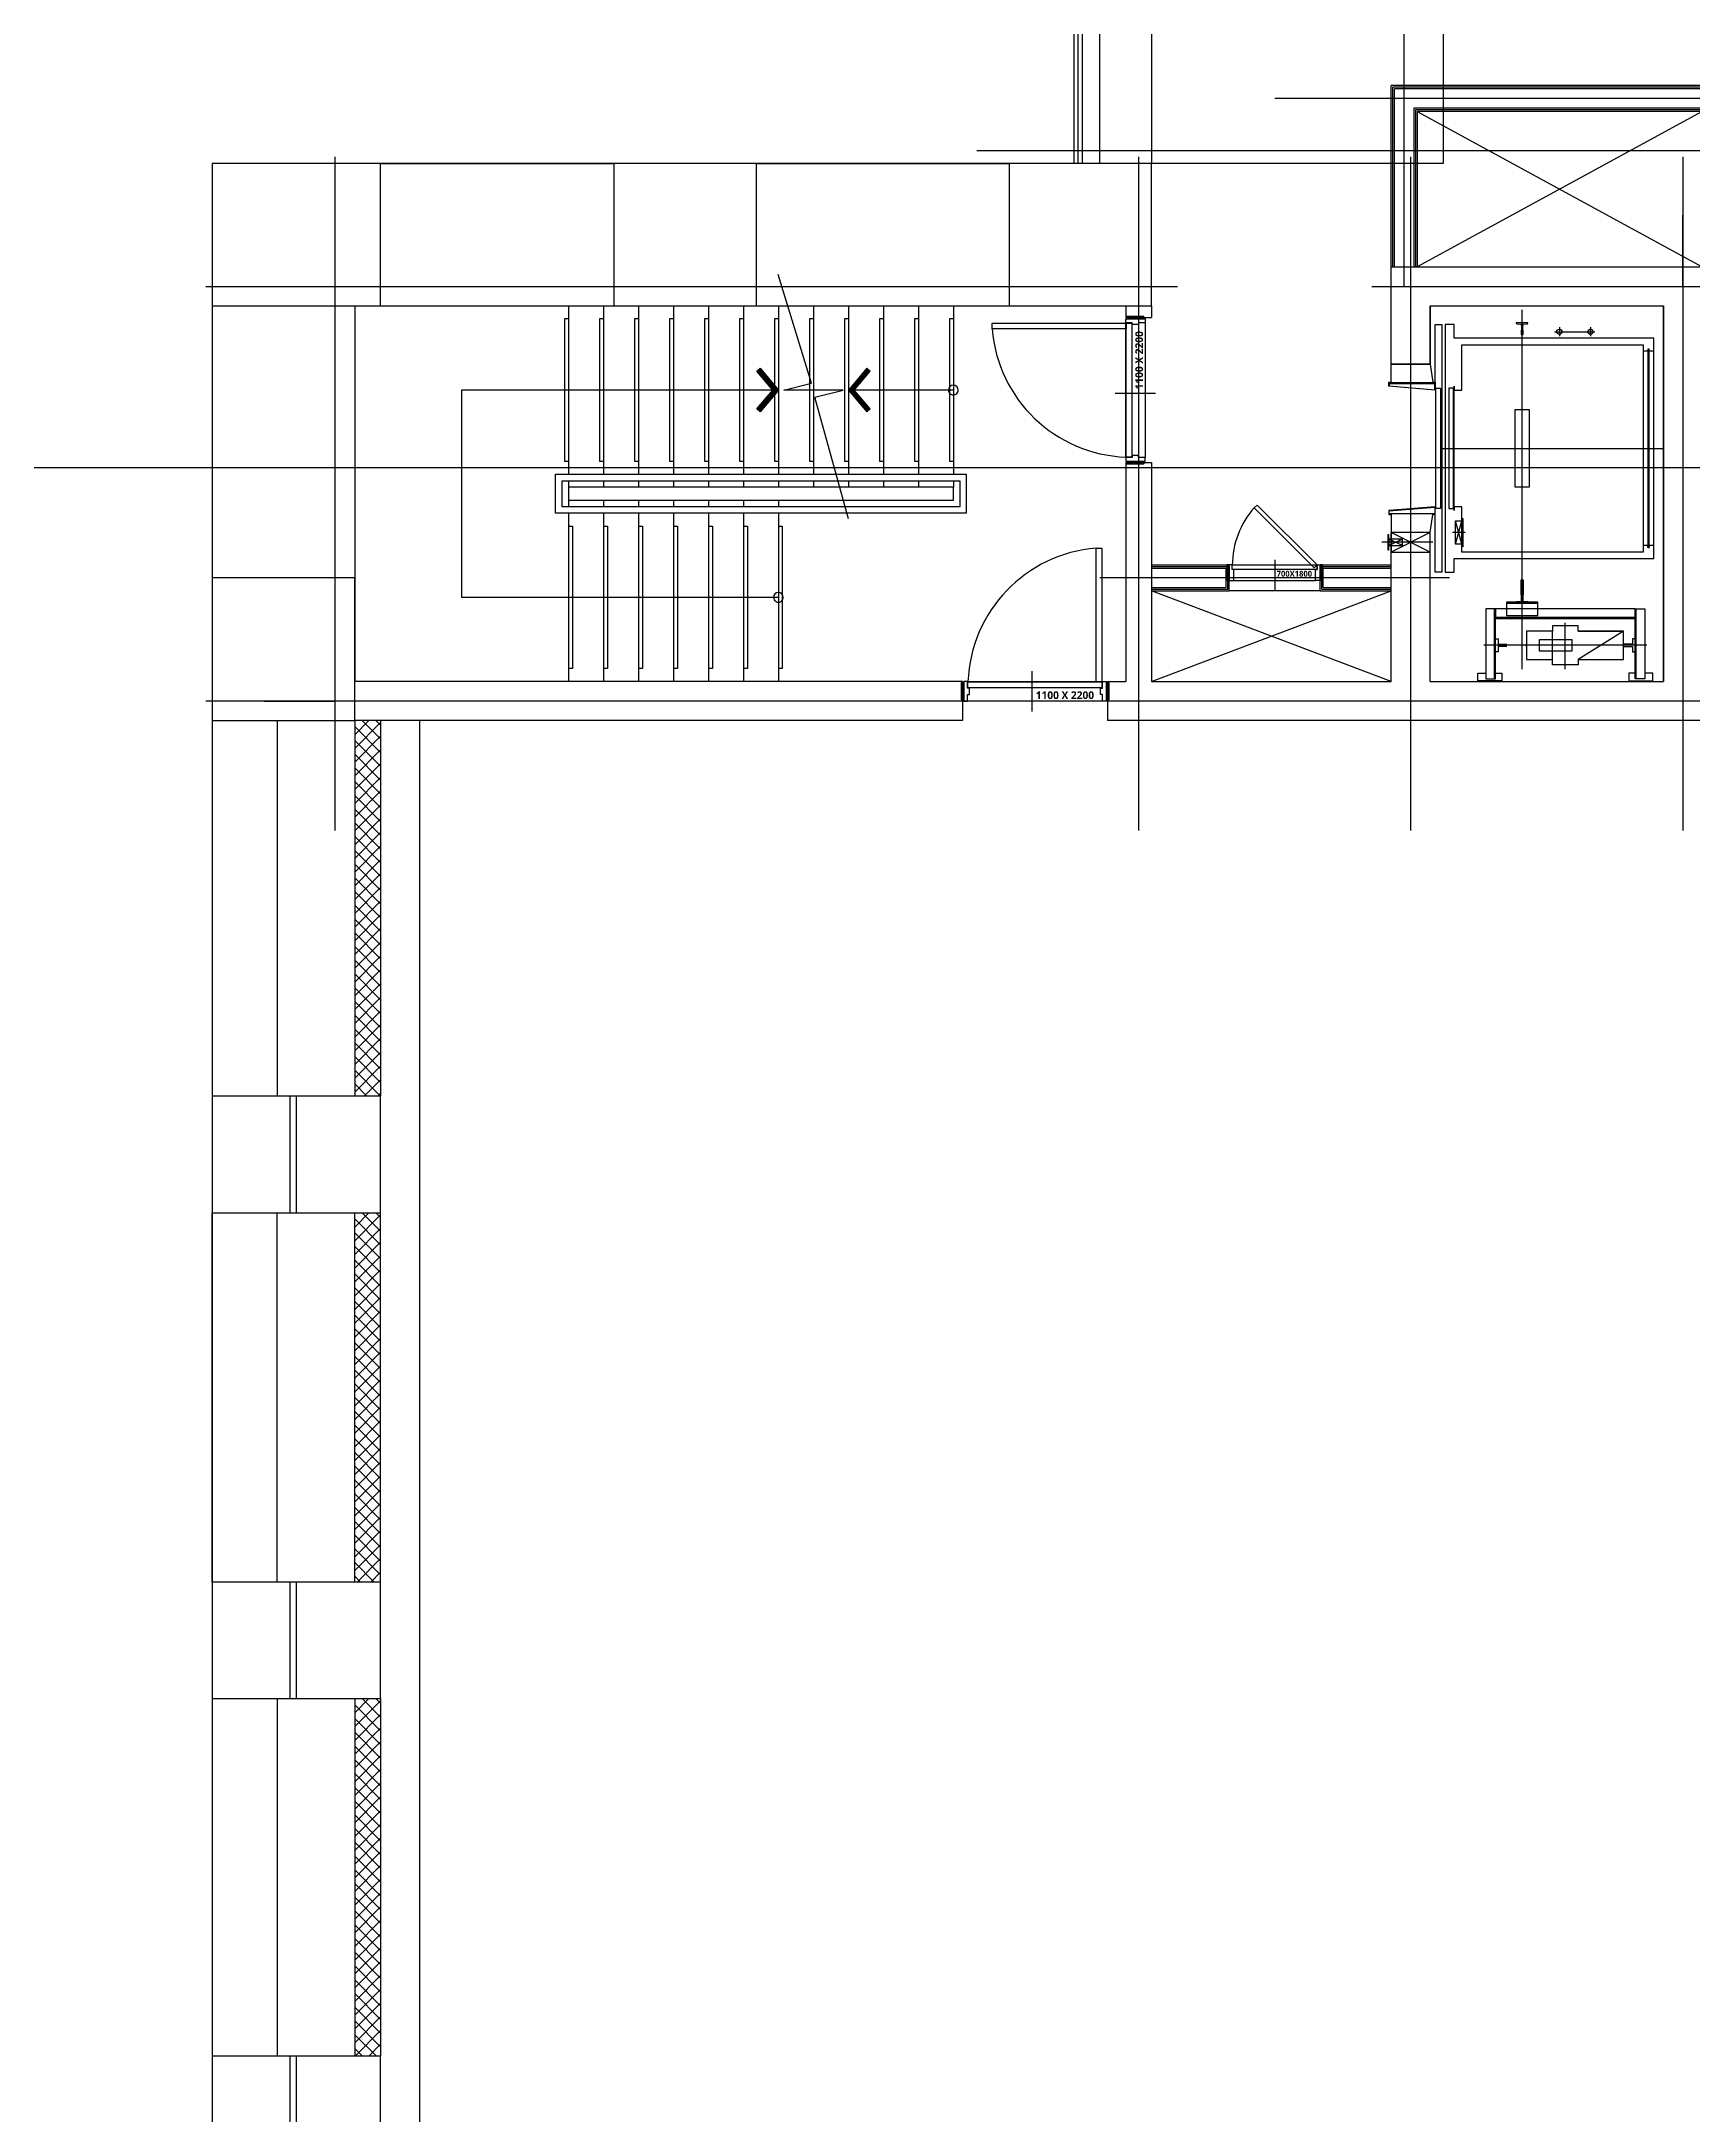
# Model space of a CAD drawing. Header units: millimetres. Extents: x 0 to 356400, y 0 to 68257.
# Drawn here: x 331861 to 332371, y 6091 to 6732 of the extents above; entities that cross this region are included whole.
import ezdxf
from ezdxf.enums import TextEntityAlignment as Align

# ---------------------------------------------------------------- set-up
doc = ezdxf.new("R2010")
doc.units = ezdxf.units.MM
doc.header["$LTSCALE"] = 75
doc.layers.add('8', color=8, linetype='Continuous')
doc.layers.add('G(그리드1)', color=185, linetype='Continuous', plot=False)
doc.styles.add('SHP-나눔bo', font='')
doc.styles.get('SHP-나눔bo').set_extended_font_data('NanumGothic', bold=True)

# ---------------------------------------------------------------- blocks, each defined once
blk = doc.blocks.new('G$C7369CDF7')
at = {"layer": '8'}
for p, q in [((16730, 5950), (16730, 45750)), ((17780, 9000), (17780, 12400)), ((20980, 12400), (20980, 0)), ((16330, 11850), (16330, 8250)), ((16230, 11550), (16230, 9150)), ((16243, 11550), (16243, 9163)), ((16255, 11550), (16255, 9175)), ((16405, 11550), (16405, 9325)), ((16418, 11550), (16418, 9338)), ((16430, 11550), (16430, 9350)), ((16430, 9350), (17630, 11550)), ((16430, 11550), (17630, 9350)), ((17630, 9150), (17630, 11550)), ((21130, 11550), (21130, 6960)), ((16780, 11400), (21980, 11400)), ((17780, 11400), (17230, 11400)), ((17930, 9450), (17930, 11250)), ((17930, 11250), (20830, 11250)), ((20830, 11250), (17930, 11250)), ((17930, 9450), (17930, 11250)), ((19030, 9530), (19030, 11250)), ((20830, 9450), (20830, 11250)), ((20830, 9450), (20830, 11250)), ((19880, 11175), (18180, 11175)), ((18180, 11175), (18180, 9635)), ((19880, 11175), (18180, 11175)), ((18180, 11175), (18180, 9635)), ((18230, 9695), (18230, 11095)), ((18230, 11095), (19830, 11095)), ((18230, 9695), (18230, 11095)), ((18230, 11095), (19830, 11095)), ((18280, 11140), (18265, 11140)), ((18265, 11140), (18265, 11130)), ((19795, 11140), (18265, 11140)), ((18265, 11130), (18280, 11130)), ((18265, 11130), (19795, 11130)), ((18280, 11175), (18280, 11140)), ((18280, 11130), (18280, 11095)), ((19780, 11175), (19780, 11140)), ((19780, 11140), (19795, 11140)), ((19795, 11130), (19780, 11130)), ((19780, 11130), (19780, 11095)), ((19795, 11140), (19795, 11130)), ((19795, 11130), (19795, 11140)), ((19830, 11095), (19830, 9695)), ((19830, 11095), (19830, 9695)), ((19880, 9635), (19880, 11175)), ((19880, 9635), (19880, 11175)), ((20268, 11031), (20268, 11106)), ((20268, 11106), (20810, 11106)), ((20268, 11031), (20268, 11106)), ((20268, 11106), (20810, 11106)), ((20550, 11121), (20550, 9865)), ((20765, 11169), (20765, 11106)), ((20830, 11169), (20765, 11169)), ((20810, 11106), (20810, 11031)), ((20810, 11106), (20810, 11031)), ((20810, 11106), (20810, 11031)), ((20824, 10983), (20824, 11169)), ((20830, 10983), (20830, 11169)), ((20810, 11040), (20268, 11040)), ((20343, 11031), (20268, 11031)), ((20268, 11031), (20268, 10280)), ((20343, 11031), (20268, 11031)), ((20268, 11031), (20268, 10280)), ((20810, 11031), (20268, 11031)), ((20810, 11031), (20268, 11031)), ((20334, 9955), (20334, 11031)), ((20343, 9955), (20343, 11031)), ((20343, 9955), (20343, 11031)), ((20660, 10943), (20440, 10943)), ((20440, 10943), (20660, 10593)), ((20660, 10943), (20440, 10943)), ((20440, 10943), (20440, 10593)), ((20440, 10593), (20440, 10943)), ((20440, 10943), (20440, 10593)), ((20600, 11031), (20500, 11031)), ((20500, 11031), (20500, 11011)), ((20600, 11031), (20500, 11031)), ((20500, 11031), (20500, 11011)), ((20500, 11011), (20540, 11011)), ((20500, 11011), (20540, 11011)), ((20540, 11011), (20540, 10943)), ((20540, 11011), (20540, 10943)), ((20540, 10943), (20560, 10943)), ((20560, 10943), (20540, 10943)), ((20560, 10943), (20560, 11011)), ((20560, 11011), (20600, 11011)), ((20560, 10943), (20560, 11011)), ((20560, 11011), (20600, 11011)), ((20600, 11011), (20600, 11031)), ((20600, 11011), (20600, 11031)), ((20660, 10593), (20660, 10943)), ((20660, 10593), (20660, 10943)), ((20765, 11031), (20765, 10983)), ((20765, 10983), (20830, 10983)), ((18095, 10687), (18165, 10687)), ((18155, 10687), (18105, 10687)), ((18130, 10409), (18130, 10721)), ((20440, 10593), (20400, 10593)), ((20400, 10593), (20400, 10393)), ((20660, 10593), (20700, 10593)), ((20700, 10593), (20700, 10393)), ((18095, 10447), (18165, 10447)), ((20733, 10493), (20376, 10493)), ((20505, 10293), (20505, 10543)), ((20505, 10543), (20595, 10543)), ((20505, 10293), (20505, 10543)), ((20505, 10543), (20595, 10543)), ((20595, 10543), (20595, 10293)), ((20595, 10543), (20595, 10293)), ((20320, 10280), (20218, 10280)), ((20218, 10280), (20218, 10040)), ((20320, 10280), (20218, 10280)), ((20218, 10280), (20218, 10040)), ((20227, 10280), (20227, 10040)), ((20268, 10280), (20268, 10040)), ((20320, 10040), (20320, 10280)), ((20320, 10040), (20320, 10280)), ((20400, 10393), (20440, 10393)), ((20440, 10393), (20440, 10193)), ((20660, 10393), (20440, 10393)), ((20440, 10393), (20440, 10193)), ((20595, 10293), (20505, 10293)), ((20595, 10293), (20505, 10293)), ((20700, 10393), (20660, 10393)), ((20660, 10193), (20660, 10393)), ((20660, 10193), (20660, 10393)), ((20733, 10160), (17960, 10160)), ((18063, 10204), (18062, 10204)), ((18062, 10204), (18062, 10115)), ((18062, 10115), (18063, 10115)), ((18071, 10169), (18068, 10200)), ((18068, 10120), (18071, 10151)), ((18117, 10165), (18082, 10165)), ((18082, 10155), (18117, 10155)), ((18120, 10168), (18117, 10165)), ((18117, 10155), (18120, 10152)), ((18151, 10168), (18120, 10168)), ((18120, 10152), (18151, 10152)), ((18151, 10152), (18151, 10168)), ((18730, 10213), (19330, 10213)), ((18730, 10107), (18730, 10213)), ((18730, 10213), (19330, 10213)), ((18730, 10107), (18730, 10213)), ((19330, 10107), (18730, 10107)), ((19330, 10107), (18730, 10107)), ((19330, 10213), (19330, 10107)), ((19330, 10213), (19330, 10107)), ((20045, 10152), (20045, 10168)), ((20045, 10168), (20161, 10168)), ((20161, 10152), (20045, 10152)), ((20161, 10168), (20164, 10165)), ((20164, 10155), (20161, 10152)), ((20164, 10165), (20205, 10165)), ((20205, 10155), (20164, 10155)), ((20210, 10169), (20212, 10200)), ((20212, 10120), (20210, 10151)), ((20217, 10204), (20218, 10204)), ((20218, 10115), (20217, 10115)), ((20218, 10204), (20218, 10115)), ((20440, 10193), (20660, 10193)), ((20440, 10193), (20660, 10193)), ((20540, 10193), (20560, 10193)), ((20560, 10193), (20540, 10193)), ((20218, 10040), (20320, 10040)), ((20218, 10040), (20320, 10040)), ((20268, 10040), (20268, 9955)), ((20268, 10040), (20268, 9955)), ((20810, 9955), (20268, 9955)), ((20268, 9955), (20268, 9880)), ((20268, 9955), (20343, 9955)), ((20268, 9955), (20343, 9955)), ((20810, 9946), (20268, 9946)), ((20500, 9955), (20500, 9975)), ((20500, 9975), (20540, 9975)), ((20500, 9955), (20500, 9975)), ((20500, 9975), (20540, 9975)), ((20600, 9955), (20500, 9955)), ((20600, 9955), (20500, 9955)), ((20540, 9975), (20540, 10043)), ((20540, 9975), (20540, 10043)), ((20560, 10043), (20560, 9975)), ((20560, 10043), (20560, 9975)), ((20560, 9975), (20600, 9975)), ((20560, 9975), (20600, 9975)), ((20600, 9975), (20600, 9955)), ((20600, 9975), (20600, 9955)), ((20765, 9955), (20765, 10003)), ((20765, 10003), (20830, 10003)), ((20810, 9880), (20810, 9955)), ((20824, 10003), (20824, 9817)), ((20830, 10003), (20830, 9817)), ((20268, 9880), (20810, 9880)), ((20765, 9817), (20765, 9880)), ((20830, 9817), (20765, 9817)), ((18180, 9635), (18075, 9635)), ((18075, 9635), (18075, 9565)), ((18180, 9635), (18075, 9635)), ((18075, 9635), (18075, 9565)), ((18580, 9695), (18230, 9695)), ((18580, 9695), (18230, 9695)), ((18550, 9635), (18580, 9635)), ((19510, 9635), (18550, 9635)), ((18550, 9635), (18580, 9635)), ((19495, 9630), (18565, 9630)), ((18565, 9630), (18565, 9595)), ((19495, 9630), (18565, 9630)), ((18565, 9630), (18565, 9595)), ((18580, 9635), (18580, 9695)), ((18580, 9635), (18580, 9695)), ((19830, 9695), (19480, 9695)), ((19480, 9695), (19480, 9635)), ((19830, 9695), (19480, 9695)), ((19480, 9695), (19480, 9635)), ((19480, 9635), (19510, 9635)), ((19480, 9635), (19510, 9635)), ((19495, 9595), (19495, 9630)), ((19495, 9595), (19495, 9630)), ((19570, 9702), (19790, 9702)), ((19570, 9695), (19570, 9702)), ((19770, 9695), (19570, 9695)), ((19770, 9645), (19590, 9695)), ((19770, 9695), (19590, 9645)), ((19590, 9645), (19590, 9695)), ((19590, 9695), (19770, 9695)), ((19590, 9645), (19590, 9695)), ((19590, 9695), (19770, 9695)), ((19770, 9645), (19590, 9645)), ((19770, 9645), (19590, 9645)), ((19680, 9721), (19680, 9622)), ((19770, 9695), (19770, 9645)), ((19770, 9695), (19770, 9645)), ((19770, 9695), (19790, 9695)), ((19790, 9702), (19790, 9695)), ((19985, 9635), (19880, 9635)), ((19985, 9635), (19880, 9635)), ((19985, 9565), (19985, 9635)), ((19985, 9565), (19985, 9635)), ((1230, 9550), (16830, 9550)), ((16830, 9550), (16830, 50)), ((18380, 9450), (17930, 9450)), ((17930, 9450), (18380, 9450)), ((18075, 9565), (18680, 9565)), ((18075, 9565), (18680, 9565)), ((18075, 9489), (18075, 9540)), ((18075, 9540), (19985, 9540)), ((18520, 9489), (18075, 9489)), ((18380, 9450), (18520, 9470)), ((18380, 9150), (18380, 9450)), ((18380, 9450), (18380, 9150)), ((18520, 9470), (18520, 9489)), ((18520, 9489), (18580, 9489)), ((18523, 9470), (18520, 9470)), ((18577, 9486), (18523, 9486)), ((18523, 9486), (18523, 9470)), ((18525, 9481), (18525, 9138)), ((18528, 9481), (18525, 9481)), ((18528, 9138), (18528, 9481)), ((18548, 9133), (18577, 9486)), ((18580, 9489), (18550, 9130)), ((18565, 9595), (19495, 9595)), ((18565, 9595), (19495, 9595)), ((18565, 9530), (19495, 9530)), ((18565, 9495), (18565, 9530)), ((18565, 9530), (18565, 9530)), ((18565, 9530), (19495, 9530)), ((18565, 9495), (18565, 9530)), ((19495, 9495), (18565, 9495)), ((19495, 9495), (18565, 9495)), ((18680, 9565), (19985, 9565)), ((18680, 9565), (18680, 9565)), ((18680, 9565), (19985, 9565)), ((19540, 9489), (19480, 9489)), ((19480, 9489), (19510, 9130)), ((19513, 9133), (19484, 9486)), ((19484, 9486), (19537, 9486)), ((19495, 9530), (19495, 9495)), ((19495, 9530), (19495, 9495)), ((19533, 9138), (19533, 9481)), ((19533, 9481), (19536, 9481)), ((19536, 9481), (19536, 9138)), ((19537, 9486), (19537, 9470)), ((19537, 9470), (19540, 9470)), ((19985, 9489), (19540, 9489)), ((19540, 9470), (19540, 9489)), ((19680, 9450), (19540, 9470)), ((20830, 9450), (19680, 9450)), ((19680, 9450), (19680, 9150)), ((19680, 9450), (19680, 9150)), ((20830, 9450), (19680, 9450)), ((19680, 9450), (19830, 9150)), ((19830, 9450), (19680, 9150)), ((19830, 9450), (19680, 9450)), ((19680, 9450), (19680, 9150)), ((19755, 9471), (19755, 9077)), ((19830, 9150), (19830, 9450)), ((19985, 9540), (19985, 9489)), ((20030, 9600), (20030, 6900)), ((16405, 9325), (17630, 9325)), ((16418, 9338), (17630, 9338)), ((16430, 9350), (17630, 9350)), ((21980, 9300), (16780, 9300)), ((17780, 9250), (15330, 9250)), ((17630, 9150), (16230, 9150)), ((17630, 9163), (16243, 9163)), ((17630, 9175), (16255, 9175)), ((18380, 9150), (17630, 9150)), ((18520, 9150), (18380, 9150)), ((18520, 9130), (18520, 9150)), ((18520, 9150), (18523, 9150)), ((18550, 9130), (18520, 9130)), ((18523, 9150), (18523, 9133)), ((18523, 9133), (18548, 9133)), ((18525, 9138), (18528, 9138)), ((19510, 9130), (19540, 9130)), ((19537, 9133), (19513, 9133)), ((19536, 9138), (19533, 9138)), ((19540, 9150), (19537, 9150)), ((19537, 9150), (19537, 9133)), ((19540, 9150), (19680, 9150)), ((19540, 9130), (19540, 9150)), ((20830, 9150), (19680, 9150)), ((19680, 9150), (19830, 9150)), ((19812, 9130), (19698, 9130)), ((19698, 9130), (19698, 9123)), ((19698, 9123), (19812, 9123)), ((19730, 9237), (19780, 9130)), ((19780, 9237), (19730, 9130)), ((19780, 9237), (19730, 9237)), ((19730, 9237), (19730, 9130)), ((19730, 9130), (19780, 9130)), ((19780, 9130), (19780, 9237)), ((19812, 9123), (19812, 9130)), ((19930, 8600), (19930, 9150)), ((19943, 8613), (19943, 9150)), ((19955, 8625), (19955, 9150)), ((20105, 8625), (20105, 9150)), ((20118, 8613), (20118, 9150)), ((20130, 8600), (20130, 9150)), ((20830, 9150), (20130, 7300)), ((20830, 7300), (20130, 9150)), ((20830, 7300), (20830, 9150)), ((19468, 8115), (19930, 8577)), ((19489, 8092), (19952, 8555)), ((19930, 8620), (19930, 8600)), ((19930, 8620), (20050, 8620)), ((19930, 8610), (20050, 8610)), ((20130, 8600), (19930, 8600)), ((19930, 8577), (19930, 8600)), ((19930, 8600), (20050, 8600)), ((19930, 8600), (20050, 8600)), ((19930, 8577), (19952, 8555)), ((19965, 8577), (19930, 8577)), ((19930, 8577), (19965, 8577)), ((19930, 7923), (19930, 8577)), ((19940, 8620), (19940, 8600)), ((20118, 8613), (19943, 8613)), ((20105, 8625), (19955, 8625)), ((19965, 8565), (19965, 8577)), ((19965, 8577), (19965, 7923)), ((20050, 8565), (19965, 8565)), ((20030, 8620), (20030, 8600)), ((20050, 8620), (20050, 8600)), ((20050, 8600), (20050, 8565)), ((20050, 7918), (20050, 8565)), ((20130, 8600), (20130, 7900)), ((19890, 8250), (20129, 8250)), ((19468, 8115), (19489, 8092)), ((19965, 7923), (19930, 7923)), ((19930, 7923), (19930, 7900)), ((19965, 7923), (19930, 7923)), ((19930, 7300), (19930, 7900)), ((20130, 7900), (19930, 7900)), ((19930, 7900), (19930, 7880)), ((19930, 7900), (20050, 7900)), ((19930, 7890), (20050, 7890)), ((19930, 7880), (20050, 7880)), ((19940, 7900), (20050, 7900)), ((19940, 7900), (19940, 7880)), ((19943, 7300), (19943, 7888)), ((20118, 7888), (19943, 7888)), ((19955, 7300), (19955, 7875)), ((20105, 7875), (19955, 7875)), ((19965, 7935), (19965, 7923)), ((20050, 7935), (19965, 7935)), ((20030, 7900), (20030, 7880)), ((20050, 7900), (20050, 7935)), ((20050, 7900), (20050, 7880)), ((20105, 7300), (20105, 7875)), ((20118, 7300), (20118, 7888)), ((20130, 7300), (20130, 7900)), ((17780, 0), (17780, 7500)), ((14730, 7300), (16830, 7300)), ((16830, 7300), (16830, 6200)), ((17930, 7300), (16830, 7300)), ((17930, 7300), (18020, 7300)), ((17930, 6200), (17930, 7300)), ((18010, 7110), (18010, 7240)), ((18030, 7240), (18010, 7240)), ((18030, 7220), (18010, 7220)), ((18020, 7100), (18020, 7300)), ((18020, 7110), (18020, 7240)), ((18030, 7230), (18030, 7250)), ((18030, 7250), (18060, 7250)), ((18030, 7110), (18030, 7240)), ((18060, 7250), (19100, 7250)), ((18060, 7250), (18060, 7200)), ((18605, 7020), (18605, 7330)), ((19130, 7250), (19100, 7250)), ((19100, 7250), (19100, 7200)), ((19130, 7230), (19130, 7250)), ((19130, 7240), (19150, 7240)), ((19130, 7110), (19130, 7240)), ((19130, 7220), (19150, 7220)), ((19140, 7300), (20830, 7300)), ((19140, 7100), (19140, 7300)), ((19140, 7110), (19140, 7240)), ((19150, 7110), (19150, 7240)), ((16780, 7200), (21980, 7200)), ((17930, 1150), (17930, 7100)), ((17930, 7100), (18020, 7100)), ((18030, 7130), (18010, 7130)), ((18030, 7110), (18010, 7110)), ((18030, 7100), (18030, 7120)), ((18060, 7100), (18030, 7100)), ((18060, 7200), (18075, 7200)), ((18075, 7150), (18060, 7150)), ((18060, 7150), (18060, 7100)), ((19100, 7100), (18060, 7100)), ((18063, 7148), (19097, 7148)), ((18063, 7103), (18063, 7148)), ((18063, 6069), (18063, 7103)), ((18063, 7103), (18108, 7103)), ((19097, 7103), (18063, 7103)), ((18075, 7200), (18075, 7150)), ((18108, 7103), (18108, 6069)), ((19100, 7200), (19085, 7200)), ((19085, 7200), (19085, 7150)), ((19085, 7150), (19100, 7150)), ((19097, 7148), (19097, 7103)), ((19100, 7150), (19100, 7100)), ((19100, 7100), (19130, 7100)), ((19130, 7130), (19150, 7130)), ((19130, 7100), (19130, 7120)), ((19130, 7110), (19150, 7110)), ((19140, 7100), (20830, 7100)), ((20830, 6960), (20830, 7100)), ((16830, 6900), (14330, 6900)), ((19799, 6917), (20833, 6917)), ((19799, 6872), (19799, 6917)), ((20830, 6960), (21130, 6960)), ((20830, 6920), (20830, 6950)), ((20830, 6950), (20850, 6950)), ((20830, 5880), (20830, 6920)), ((20880, 6920), (20830, 6920)), ((20833, 6917), (20833, 6872)), ((20833, 5883), (20833, 6917)), ((20833, 6917), (20878, 6917)), ((20840, 6970), (20970, 6970)), ((20840, 6950), (20840, 6970)), ((20840, 6960), (20970, 6960)), ((20840, 6950), (20970, 6950)), ((20860, 6950), (20860, 6970)), ((20878, 6917), (20878, 5883)), ((20880, 6905), (20880, 6920)), ((20930, 6905), (20880, 6905)), ((20980, 6920), (20930, 6920)), ((20930, 6920), (20930, 6905)), ((20950, 6950), (20950, 6970)), ((20960, 6950), (20980, 6950)), ((20970, 6950), (20970, 6970)), ((20980, 6950), (20980, 6920)), ((20980, 6920), (20980, 5880)), ((14160, 6730), (16830, 6730)), ((14195, 6765), (16830, 6765)), ((20833, 6872), (19799, 6872)), ((14130, 6700), (16830, 6700)), ((20750, 6375), (21060, 6375)), ((16830, 4250), (16830, 6200)), ((16830, 6200), (17930, 6200)), ((18108, 6069), (18063, 6069)), ((17930, 5770), (19230, 5770)), ((18030, 5770), (18030, 5740)), ((18580, 5770), (18580, 4960)), ((19130, 5740), (19130, 5770)), ((19230, 5870), (19530, 5870)), ((19230, 2700), (19230, 5870)), ((19280, 5820), (19480, 5820)), ((19280, 2750), (19280, 5820)), ((19280, 5770), (19330, 5770)), ((19430, 5770), (19330, 5770)), ((19330, 5770), (19330, 2800)), ((19430, 2800), (19430, 5770)), ((19480, 5820), (19480, 2750)), ((19530, 5870), (19530, 2700)), ((20880, 5880), (20830, 5880)), ((20830, 5880), (20830, 5850)), ((20830, 5850), (20850, 5850)), ((20830, 5840), (21130, 5840)), ((20830, 5840), (20830, 1150)), ((20878, 5883), (20833, 5883)), ((20840, 5850), (20840, 5830)), ((20840, 5850), (20970, 5850)), ((20840, 5840), (20970, 5840)), ((20840, 5830), (20970, 5830)), ((20860, 5850), (20860, 5830)), ((20930, 5895), (20880, 5895)), ((20880, 5895), (20880, 5880)), ((20930, 5880), (20930, 5895)), ((20980, 5880), (20930, 5880)), ((20950, 5850), (20950, 5830)), ((20960, 5850), (20980, 5850)), ((20970, 5850), (20970, 5830)), ((20980, 5850), (20980, 5880)), ((21130, 5840), (21130, 1150)), ((18030, 5740), (19130, 5740)), ((17930, 5500), (19230, 5500)), ((18030, 5500), (18030, 5470)), ((18030, 5470), (19130, 5470)), ((19130, 5470), (19130, 5500)), ((19280, 5500), (19330, 5500)), ((17930, 5230), (19230, 5230)), ((18030, 5230), (18030, 5200)), ((18030, 5200), (19130, 5200)), ((18434, 5127), (18412, 5102)), ((18580, 5004), (18434, 5127)), ((18726, 5127), (18580, 5004)), ((18748, 5102), (18726, 5127)), ((19130, 5200), (19130, 5230)), ((19280, 5230), (19330, 5230)), ((18412, 5102), (18580, 4960)), ((18580, 4960), (18748, 5102)), ((19573, 4960), (18634, 4702)), ((17930, 4960), (19230, 4960)), ((18030, 4960), (18030, 4930)), ((18030, 4930), (19130, 4930)), ((18634, 4702), (18580, 4919)), ((18580, 4919), (18580, 4461)), ((19130, 4930), (19130, 4960)), ((19280, 4960), (19330, 4960)), ((18527, 4675), (17687, 4418)), ((17930, 4690), (19230, 4690)), ((18030, 4690), (18030, 4660)), ((18030, 4660), (19130, 4660)), ((18580, 4461), (18527, 4675)), ((19130, 4660), (19130, 4690)), ((19280, 4690), (19330, 4690)), ((17930, 4420), (19230, 4420)), ((18030, 4420), (18030, 4390)), ((18030, 4390), (19130, 4390)), ((18412, 4278), (18580, 4420)), ((18580, 4376), (18434, 4253)), ((18580, 4420), (18580, 1975)), ((18580, 4420), (18748, 4278)), ((18726, 4253), (18580, 4376)), ((19130, 4390), (19130, 4420)), ((19280, 4420), (19330, 4420)), ((19430, 4420), (19480, 4420)), ((19530, 4420), (20830, 4420)), ((19630, 4420), (19630, 4450)), ((19630, 4450), (20730, 4450)), ((20180, 4420), (20180, 1975)), ((20730, 4450), (20730, 4420)), ((16830, 4250), (16830, 3150)), ((17930, 4250), (16830, 4250)), ((17930, 3150), (17930, 4250)), ((18434, 4253), (18412, 4278)), ((18748, 4278), (18726, 4253)), ((19630, 4150), (19630, 4180)), ((19630, 4180), (20730, 4180)), ((20730, 4180), (20730, 4150)), ((17930, 4150), (19230, 4150)), ((18030, 4150), (18030, 4120)), ((18030, 4120), (19130, 4120)), ((19130, 4120), (19130, 4150)), ((19280, 4150), (19330, 4150)), ((19430, 4150), (19480, 4150)), ((19530, 4150), (20830, 4150)), ((17930, 3880), (19230, 3880)), ((18030, 3880), (18030, 3850)), ((18030, 3850), (19130, 3850)), ((19130, 3850), (19130, 3880)), ((19280, 3880), (19330, 3880)), ((19430, 3880), (19480, 3880)), ((19530, 3880), (20830, 3880)), ((19630, 3880), (19630, 3910)), ((19630, 3910), (20730, 3910)), ((20730, 3910), (20730, 3880)), ((17930, 3610), (19230, 3610)), ((18030, 3610), (18030, 3580)), ((18030, 3580), (19130, 3580)), ((19130, 3580), (19130, 3610)), ((19280, 3610), (19330, 3610)), ((19430, 3610), (19480, 3610)), ((19530, 3610), (20830, 3610)), ((19630, 3610), (19630, 3640)), ((19630, 3640), (20730, 3640)), ((20730, 3640), (20730, 3610)), ((19630, 3340), (19630, 3370)), ((19630, 3370), (20730, 3370)), ((20730, 3370), (20730, 3340)), ((17930, 3340), (19230, 3340)), ((18030, 3340), (18030, 3310)), ((18030, 3310), (19130, 3310)), ((19130, 3310), (19130, 3340)), ((19280, 3340), (19330, 3340)), ((19430, 3340), (19480, 3340)), ((19530, 3340), (20830, 3340)), ((16830, 1350), (16830, 3150)), ((16830, 3150), (17930, 3150)), ((17930, 3070), (19230, 3070)), ((18030, 3070), (18030, 3040)), ((19130, 3040), (19130, 3070)), ((19280, 3070), (19330, 3070)), ((19430, 3070), (19480, 3070)), ((19530, 3070), (20830, 3070)), ((19630, 3070), (19630, 3100)), ((19630, 3100), (20730, 3100)), ((20730, 3100), (20730, 3070)), ((18030, 3040), (19130, 3040)), ((17930, 2800), (19230, 2800)), ((18030, 2800), (18030, 2770)), ((18030, 2770), (19130, 2770)), ((19130, 2770), (19130, 2800)), ((19280, 2800), (19330, 2800)), ((19480, 2750), (19280, 2750)), ((19330, 2800), (19430, 2800)), ((19430, 2800), (19480, 2800)), ((19530, 2800), (20830, 2800)), ((19630, 2800), (19630, 2830)), ((19630, 2830), (20730, 2830)), ((20730, 2830), (20730, 2800)), ((19530, 2700), (19230, 2700)), ((18580, 1975), (20180, 1975)), ((21130, 1650), (57330, 1650)), ((16830, 1350), (16830, 50)), ((17930, 1350), (16830, 1350)), ((17930, 50), (17930, 1350)), ((21130, 1350), (24030, 1350)), ((24930, 1350), (24030, 1350)), ((24030, 1350), (24030, 50)), ((27780, 1350), (24930, 1350)), ((24930, 50), (24930, 1350)), ((28680, 1350), (27780, 1350)), ((27780, 1350), (27780, 50)), ((28680, 1350), (31440, 1350)), ((28680, 50), (28680, 1350)), ((32340, 1350), (31440, 1350)), ((31440, 1350), (31440, 50)), ((17930, 1150), (20830, 1150)), ((20030, 1150), (20030, 50)), ((21130, 1150), (20030, 1150)), ((21130, 1150), (24030, 1150)), ((21130, 50), (21130, 1150)), ((27780, 1150), (24930, 1150)), ((28680, 1150), (31440, 1150)), ((21980, 1000), (16780, 1000)), ((20980, 450), (20980, 1000)), ((24030, 700), (24030, 650)), ((24930, 700), (24030, 700)), ((24030, 650), (24930, 650)), ((24930, 650), (24930, 700)), ((27780, 700), (27780, 650)), ((28680, 700), (27780, 700)), ((27780, 650), (28680, 650)), ((28680, 650), (28680, 700)), ((31440, 700), (31440, 650)), ((32340, 700), (31440, 700)), ((31440, 650), (32340, 650)), ((21130, 550), (24030, 550)), ((27780, 550), (24930, 550)), ((28680, 550), (31440, 550)), ((16830, 50), (105630, 50)), ((16830, 50), (17930, 50)), ((17930, 50), (20030, 50)), ((20030, 50), (21130, 50)), ((21130, 50), (24030, 50)), ((24030, 50), (24930, 50)), ((27780, 50), (24930, 50)), ((27780, 50), (28680, 50)), ((28680, 50), (31440, 50)), ((31440, 50), (32340, 50))]:
    blk.add_line(p, q, dxfattribs=at)
at = {"layer": '8', "transparency": 33554687}
for p, q in [((21130, 1314), (21166, 1350)), ((21130, 1208), (21272, 1350)), ((21346, 1150), (21146, 1350)), ((21178, 1150), (21378, 1350)), ((21452, 1150), (21252, 1350)), ((21284, 1150), (21484, 1350)), ((21558, 1150), (21358, 1350)), ((21390, 1150), (21590, 1350)), ((21664, 1150), (21464, 1350)), ((21496, 1150), (21696, 1350)), ((21771, 1150), (21571, 1350)), ((21602, 1150), (21802, 1350)), ((21877, 1150), (21677, 1350)), ((21709, 1150), (21909, 1350)), ((21983, 1150), (21783, 1350)), ((21815, 1150), (22015, 1350)), ((22089, 1150), (21889, 1350)), ((21921, 1150), (22121, 1350)), ((22195, 1150), (21995, 1350)), ((22027, 1150), (22227, 1350)), ((22301, 1150), (22101, 1350)), ((22133, 1150), (22333, 1350)), ((22407, 1150), (22207, 1350)), ((22239, 1150), (22439, 1350)), ((22513, 1150), (22313, 1350)), ((22345, 1150), (22545, 1350)), ((22619, 1150), (22419, 1350)), ((22451, 1150), (22651, 1350)), ((22725, 1150), (22525, 1350)), ((22557, 1150), (22757, 1350)), ((22831, 1150), (22631, 1350)), ((22663, 1150), (22863, 1350)), ((22937, 1150), (22737, 1350)), ((22769, 1150), (22969, 1350)), ((23043, 1150), (22843, 1350)), ((22875, 1150), (23075, 1350)), ((23149, 1150), (22949, 1350)), ((22981, 1150), (23181, 1350)), ((23255, 1150), (23055, 1350)), ((23087, 1150), (23287, 1350)), ((23362, 1150), (23162, 1350)), ((23193, 1150), (23393, 1350)), ((23468, 1150), (23268, 1350)), ((23300, 1150), (23500, 1350)), ((23574, 1150), (23374, 1350)), ((23406, 1150), (23606, 1350)), ((23680, 1150), (23480, 1350)), ((23512, 1150), (23712, 1350)), ((23786, 1150), (23586, 1350)), ((23618, 1150), (23818, 1350)), ((23892, 1150), (23692, 1350)), ((23724, 1150), (23924, 1350)), ((23998, 1150), (23798, 1350)), ((23830, 1150), (24030, 1350)), ((24030, 1224), (23904, 1350)), ((24030, 1330), (24010, 1350)), ((24930, 1314), (24966, 1350)), ((24930, 1208), (25072, 1350)), ((25146, 1150), (24946, 1350)), ((24978, 1150), (25178, 1350)), ((25252, 1150), (25052, 1350)), ((25084, 1150), (25284, 1350)), ((25358, 1150), (25158, 1350)), ((25190, 1150), (25390, 1350)), ((25464, 1150), (25264, 1350)), ((25296, 1150), (25496, 1350)), ((25571, 1150), (25371, 1350)), ((25402, 1150), (25602, 1350)), ((25677, 1150), (25477, 1350)), ((25509, 1150), (25709, 1350)), ((25783, 1150), (25583, 1350)), ((25615, 1150), (25815, 1350)), ((25889, 1150), (25689, 1350)), ((25721, 1150), (25921, 1350)), ((25995, 1150), (25795, 1350)), ((25827, 1150), (26027, 1350)), ((26101, 1150), (25901, 1350)), ((25933, 1150), (26133, 1350)), ((26207, 1150), (26007, 1350)), ((26039, 1150), (26239, 1350)), ((26313, 1150), (26113, 1350)), ((26145, 1150), (26345, 1350)), ((26419, 1150), (26219, 1350)), ((26251, 1150), (26451, 1350)), ((26525, 1150), (26325, 1350)), ((26357, 1150), (26557, 1350)), ((26631, 1150), (26431, 1350)), ((26463, 1150), (26663, 1350)), ((26737, 1150), (26537, 1350)), ((26569, 1150), (26769, 1350)), ((26843, 1150), (26643, 1350)), ((26675, 1150), (26875, 1350)), ((26949, 1150), (26749, 1350)), ((26781, 1150), (26981, 1350)), ((27055, 1150), (26855, 1350)), ((26887, 1150), (27087, 1350)), ((27162, 1150), (26962, 1350)), ((26993, 1150), (27193, 1350)), ((27268, 1150), (27068, 1350)), ((27100, 1150), (27300, 1350)), ((27374, 1150), (27174, 1350)), ((27206, 1150), (27406, 1350)), ((27480, 1150), (27280, 1350)), ((27312, 1150), (27512, 1350)), ((27586, 1150), (27386, 1350)), ((27418, 1150), (27618, 1350)), ((27692, 1150), (27492, 1350)), ((27524, 1150), (27724, 1350)), ((27780, 1168), (27598, 1350)), ((27630, 1150), (27780, 1300)), ((27780, 1274), (27704, 1350)), ((28680, 1314), (28716, 1350)), ((28680, 1208), (28822, 1350)), ((28896, 1150), (28696, 1350)), ((28728, 1150), (28928, 1350)), ((29002, 1150), (28802, 1350)), ((28834, 1150), (29034, 1350)), ((29108, 1150), (28908, 1350)), ((28940, 1150), (29140, 1350)), ((29214, 1150), (29014, 1350)), ((29046, 1150), (29246, 1350)), ((29321, 1150), (29121, 1350)), ((29152, 1150), (29352, 1350)), ((29427, 1150), (29227, 1350)), ((29259, 1150), (29459, 1350)), ((29533, 1150), (29333, 1350)), ((29365, 1150), (29565, 1350)), ((29639, 1150), (29439, 1350)), ((29471, 1150), (29671, 1350)), ((29745, 1150), (29545, 1350)), ((29577, 1150), (29777, 1350)), ((29851, 1150), (29651, 1350)), ((29683, 1150), (29883, 1350)), ((29957, 1150), (29757, 1350)), ((29789, 1150), (29989, 1350)), ((30063, 1150), (29863, 1350)), ((29895, 1150), (30095, 1350)), ((30169, 1150), (29969, 1350)), ((30001, 1150), (30201, 1350)), ((30275, 1150), (30075, 1350)), ((30107, 1150), (30307, 1350)), ((30381, 1150), (30181, 1350)), ((30213, 1150), (30413, 1350)), ((30487, 1150), (30287, 1350)), ((30319, 1150), (30519, 1350)), ((30593, 1150), (30393, 1350)), ((30425, 1150), (30625, 1350)), ((30699, 1150), (30499, 1350)), ((30531, 1150), (30731, 1350)), ((30805, 1150), (30605, 1350)), ((30637, 1150), (30837, 1350)), ((30912, 1150), (30712, 1350)), ((30743, 1150), (30943, 1350)), ((31018, 1150), (30818, 1350)), ((30850, 1150), (31050, 1350)), ((31124, 1150), (30924, 1350)), ((30956, 1150), (31156, 1350)), ((31230, 1150), (31030, 1350)), ((31062, 1150), (31262, 1350)), ((31336, 1150), (31136, 1350)), ((31168, 1150), (31368, 1350)), ((31440, 1152), (31242, 1350)), ((31274, 1150), (31440, 1317)), ((31440, 1258), (31348, 1350)), ((21240, 1150), (21130, 1260)), ((21134, 1150), (21130, 1154)), ((23936, 1150), (24030, 1244)), ((25040, 1150), (24930, 1260)), ((24934, 1150), (24930, 1154)), ((27736, 1150), (27780, 1194)), ((28790, 1150), (28680, 1260)), ((28684, 1150), (28680, 1154)), ((31380, 1150), (31440, 1210))]:
    blk.add_line(p, q, dxfattribs=at)
at = {"layer": '8'}
for centre in [(18130, 10687), (18130, 10687), (18130, 10447), (18130, 10447)]:
    blk.add_circle(centre, 20, dxfattribs=at)
for centre, radius, start, end in [((18063, 10199), 5, 10, 90), ((18063, 10120), 5, 270, 350), ((18081, 10180), 15.2, 226.6273, 271.9368), ((18081, 10140), 15.2, 88.0632, 133.3727), ((20205, 10170), 5, 270, 350), ((20205, 10150), 5, 10, 90), ((20217, 10199), 5, 90, 170), ((20217, 10120), 5, 190, 270), ((19933, 8591), 668, 228.3916, 269.7655), ((18023, 7141), 1075, 274.5299, 357.8035), ((20872, 6957), 1075, 184.5299, 267.8035), ((18580, 5770), 37.5, 90, 270), ((18580, 5770), 37.5, 270, 90), ((20180, 4420), 37.5, 90, 270), ((20180, 4420), 37.5, 270, 90)]:
    blk.add_arc(centre, radius, start, end, dxfattribs=at)
for points in [[(18580, 5004), (18580, 4960), (18434, 5127), (18412, 5102)], [(18726, 5127), (18748, 5102), (18580, 5004), (18580, 4960)], [(18580, 4376), (18580, 4420), (18434, 4253), (18412, 4278)], [(18726, 4253), (18748, 4278), (18580, 4376), (18580, 4420)]]:
    blk.add_solid(points, dxfattribs=at)
at = {"layer": '8', "style": 'SHP-나눔bo'}
for s, height, rotation, p in [('700X1800', 45, 90, (20020, 8402)), ('1100 X 2200', 60, 180, (18350, 7234)), ('1100 X 2200', 60, 90, (20965, 6631))]:
    blk.add_text(s, height=height, rotation=rotation, dxfattribs=at).set_placement(p, align=Align.CENTER)

msp = doc.modelspace()

# ---------------------------------------------------------------- linework, layer by layer
at = {"layer": 'G(그리드1)'}
msp.add_lwpolyline([(343075, 56900), (325175, 56900), (325175, 6600), (343075, 6600)], close=True, dxfattribs=at)

# ---------------------------------------------------------------- block references
at = {"xscale": 0.04000000000000001, "yscale": 0.04000000000000001, "zscale": 0.04000000000000001, "rotation": 270}
msp.add_blockref('G$C7369CDF7', (331912.17, 7367.09), dxfattribs=at)

doc.saveas('drawing.dxf')
